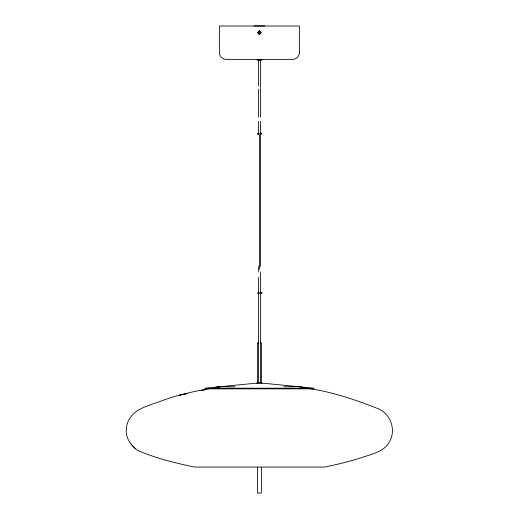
<?xml version="1.0" encoding="UTF-8"?>
<svg xmlns="http://www.w3.org/2000/svg" width="519" height="519" viewBox="0 0 519 519"><rect width="100%" height="100%" fill="white"/><g stroke="black" fill="none" stroke-linecap="round" stroke-linejoin="round"><path stroke-width="0.78" d="M260.616 133.753L261.531 133.286L261.816 133.753L261.083 134.337M258.332 292.327L257.599 292.917L257.885 293.384L258.799 292.917M201.346 390.619L202.91 390.294M201.385 390.586L205.297 389.782M209.131 388.731C193.97 391.326 178.984 394.764 164.432 399.812C154.623 403.769 143.776 405.936 135.154 412.274C130.483 416.42 126.597 422.012 126.428 428.467C125.027 437.283 130.782 445.354 137.567 450.375C155.655 458.283 175.098 462.948 194.372 467.055L324.433 467.055C336.915 464.589 349.287 461.553 361.419 457.693C371.267 454.144 383.995 452.075 389.412 441.916C396.308 430.225 390.846 414.376 378.682 408.927C356.553 400.181 333.86 392.383 310.271 388.725M215.443 387.485L219.388 386.707L234.893 386.707M256.996 383.087L204.862 388.199L313.943 388.199L261.005 383.003M254.07 25.95L264.735 25.95M256.736 59.704L262.069 59.704M257.405 60.373L261.401 60.373M258.767 342.832L257.405 342.832L257.405 382.406M260.291 342.832L261.401 342.832L261.401 383.21M257.43 382.581L261.375 382.581M256.769 383.58L262.037 383.58M283.912 386.707L299.418 386.707L303.297 387.427M204.992 388.854L313.813 388.854M259.545 133.149L261.083 133.169M259.863 292.314L261.848 292.444L262.134 292.917L261.401 293.501L260.934 292.917M258.332 293.501L259.863 293.514M304.848 387.719L306.392 388.004M258.014 134.337L257.281 133.753L257.567 133.286L258.481 133.753M131.229 444.413L135.517 448.766M261.401 467.204L261.401 493.05L257.405 493.05L257.405 467.204M260.402 60.989L260.402 117.177M260.402 121.303L260.402 266.519M260.402 271.917L260.402 292.742M260.402 293.514L260.402 382.101M259.403 134.434L259.403 269.277M258.404 60.989L258.404 86.083M258.404 89.164L258.404 117.177M258.404 121.303L258.404 134.758M258.404 266.519L258.404 271.917M258.404 277.315L258.404 382.101M299.418 52.704C299.346 56.286 296.336 59.302 292.748 59.374L226.057 59.374C222.469 59.302 219.459 56.286 219.388 52.704L219.388 26.021L299.418 26.021L299.418 52.704M259.02 32.029L258.631 32.691L259.02 33.359L259.785 33.359L260.175 32.691L259.785 32.029L259.02 32.029M259.403 30.692L257.405 32.691L259.403 34.695L261.401 32.691L259.403 30.692M187.275 393.525L179.399 395.18L187.236 393.551M220.153 386.707L217.02 387.362L220.153 386.707"/></g></svg>
